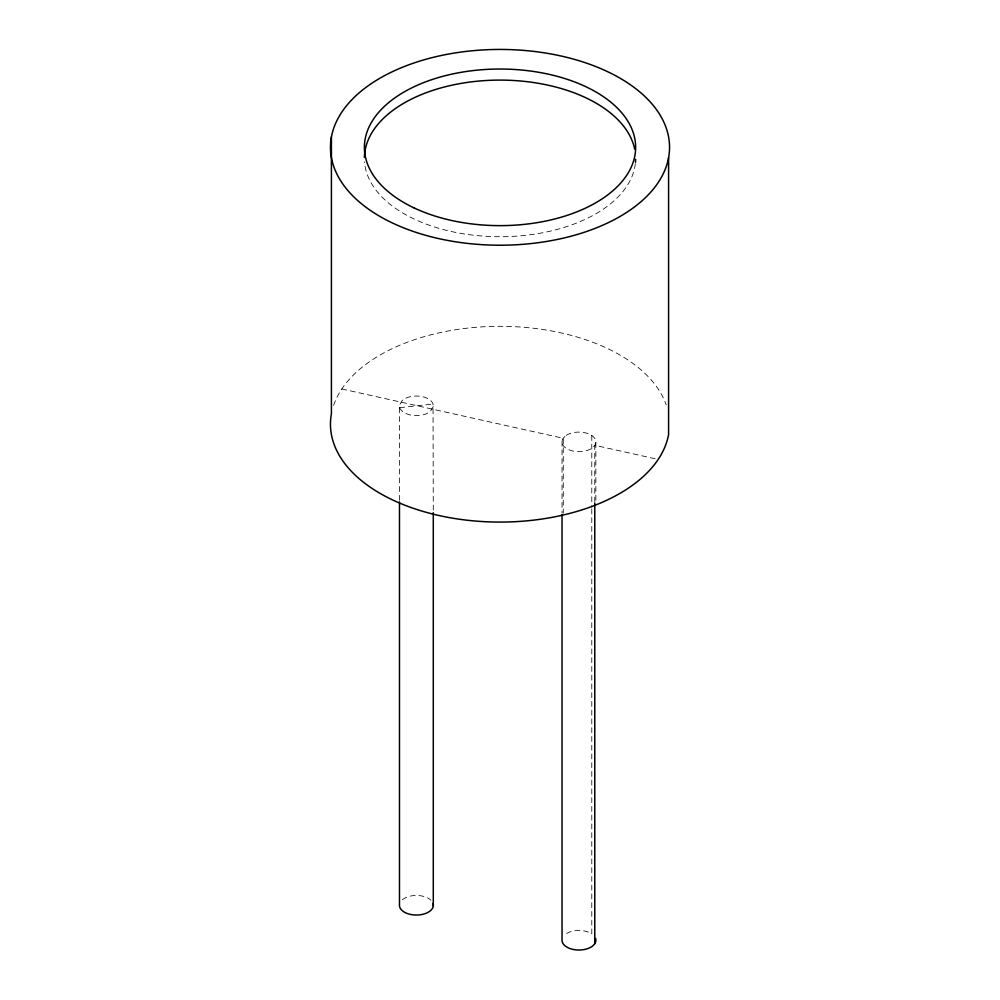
<?xml version="1.0" encoding="UTF-8"?>
<svg xmlns="http://www.w3.org/2000/svg" width="1000" height="1000" viewBox="0 0 1000 1000"><rect width="100%" height="100%" fill="white"/><g stroke="black" fill="none" stroke-linecap="round" stroke-linejoin="round"><path stroke-width="0.75" stroke-dasharray="5 3.75" d="M399.475 500.312L399.475 405.112L402.362 400.325A16.95 9.787 0 0 1 419.837 396.25A16.95 9.787 0 0 1 433.038 404.012L433.288 511.125M433.288 406.562L430.4 411.35A16.95 9.787 0 0 1 412.925 415.425A16.95 9.787 0 0 1 399.725 407.663L399.475 405.112M399.725 407.663L433.038 404.012M341.825 388.963L563.263 438.288L563.263 513.275M655.163 458.75L594.775 445.3L594.775 503.1M595.85 442.612L595.85 501.975M591.788 435.5L591.788 507.362M591.788 508.925L591.788 933.85A16.95 9.787 0 0 0 564.925 934.725M562.038 441.163L562.038 513.025M333.625 405.375A169.537 97.888 0 0 1 499.55 326.312A169.537 97.888 0 0 1 666.2 404.862M402.362 899.737A16.95 9.787 0 0 1 430.95 900.25M635.325 163.725A135.638 78.312 0 0 1 498.425 236.713A135.638 78.312 0 0 1 364.5 161.9M564.925 436.375L562.938 438.663A16.95 9.787 0 0 0 571.312 450.625A16.95 9.787 0 0 0 592.95 447.4L594.95 445.112A16.95 9.787 0 0 0 586.575 433.15A16.95 9.787 0 0 0 564.925 436.375"/><path stroke-width="1.5" d="M668.587 157.725A169.537 97.888 0 0 1 400.125 226.425A169.537 97.888 0 0 1 431.3 57.838A169.537 97.888 0 0 1 668.587 157.725L668.587 434.588A169.537 97.888 0 0 1 482 521.525A169.537 97.888 0 0 1 331.413 413.8L331.413 136.938M594.775 503.1L594.775 943.65M562.038 514.587L562.038 939.513A16.95 9.787 0 0 0 573.35 949.475A16.95 9.787 0 0 0 592.95 945.75L594.95 943.462A16.95 9.787 0 0 0 595.6 938.413M433.288 512.688L433.288 905.975M399.475 501.875L399.475 904.525A16.95 9.787 0 0 0 417.337 915.025A16.95 9.787 0 0 0 433.038 903.425M635.625 159.312A135.638 78.312 0 0 1 635.475 162.262M364.375 157.5A135.638 78.312 0 0 1 492.713 80.213A135.638 78.312 0 0 1 634.675 149.1M414.2 207.975A135.638 78.312 0 0 0 633.875 159.913A135.638 78.312 0 0 0 451.925 74.112A135.638 78.312 0 0 0 414.2 207.975"/></g></svg>
